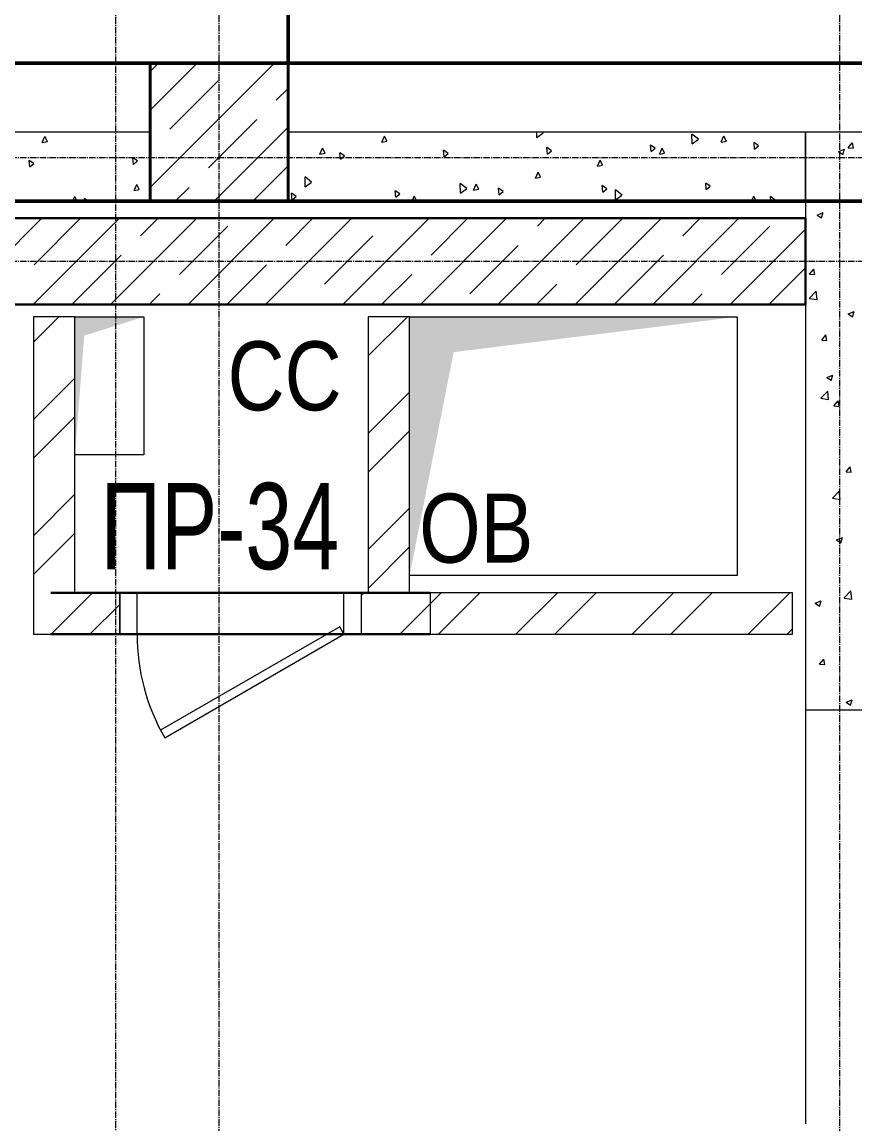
# Model space of a CAD drawing. Header units: millimetres. Extents: x -231292 to 573618, y -153144 to 564035.
# Drawn here: x 26612 to 29027, y -96445 to -93251 of the extents above; entities that cross this region are included whole.
import ezdxf
from ezdxf.enums import TextEntityAlignment as Align

# ---------------------------------------------------------------- set-up
doc = ezdxf.new("R2010")
doc.units = ezdxf.units.MM
doc.linetypes.add('CENTER2', pattern=[28.575, 19.05, -3.175, 3.175, -3.175])
doc.linetypes.add('HIDDEN2', pattern=[4.7625, 3.175, -1.5875])
doc.layers.get('0').update_dxf_attribs({"color": 250})
for name, color, linetype, lineweight in [('A-Wall_Материал_Газоблок_Контур', 250, 'Continuous', 0), ('АР_Колонны', 250, 'Continuous', 35), ('АР_Окна', 250, 'Continuous', 5), ('АР_Стены ЖБ', 250, 'Continuous', 35), ('АР_Стены кирпич', 250, 'Continuous', 20), ('АР_Стены ПЕНОблок', 250, 'Continuous', 20), ('АР_Штриховка', 250, 'Continuous', 0), ('Двери кабины', 250, 'Continuous', 0), ('Зашивка радиаторов тип 1 (фанера и МДФ)', 250, 'Continuous', 0), ('ОВ_Шахты', 250, 'Continuous', 5), ('РД_Оси_100', 250, 'Continuous', 0), ('СС_Отверстия', 250, 'Continuous', 9)]:
    doc.layers.add(name, color=color, linetype=linetype, lineweight=lineweight)
for name, color, linetype, lineweight, plot in [('КР_Балки-0.5', 60, 'Continuous', 50, False), ('РД_Проем', 250, 'Continuous', 0, False), ('РД_проем_инж перемыч_подсчет', 250, 'Continuous', 30, False)]:
    doc.layers.add(name, color=color, linetype=linetype, lineweight=lineweight, plot=plot)
doc.layers.add('РД_Перемычка инж проемов', color=250, linetype='Continuous')
doc.styles.add('Arial0', font='arial.ttf')
doc.styles.add('style1', font='ARIALN.TTF')
doc.styles.add('ккк', font='isocpeur.ttf', dxfattribs={"width": 0.85, "oblique": 15})
pattern_1 = [(45, (8845.83, -162380.69), (-168.3798, 168.3798), []), (45, (8958.08, -162380.69), (-168.3798, 168.3798), [])]

# ---------------------------------------------------------------- blocks, each defined once
blk = doc.blocks.new('оси_рен')
at = {"layer": 'РД_Оси_100', "color": 251, "linetype": 'CENTER2', "true_color": 0x636466}
blk.add_line((1215752.916, 135558.25), (1215752.916, 223268.25), dxfattribs=at)
for points in [[(1213652.916, 223268.25), (1213652.916, 135558.25)], [(1213952.916, 135558.25), (1213952.916, 223268.25)], [(1241712.916, 191113.25), (1190197.958, 191113.25), (1189697.958, 191263.25)], [(1241712.916, 190813.25), (1190197.958, 190813.25), (1189697.958, 190663.25)]]:
    blk.add_lwpolyline(points, dxfattribs=at)
blk = doc.blocks.new('otv')
at = {"linetype": 'Continuous'}
blk.add_lwpolyline([(0, -1), (0, 0), (1, 0), (1, -1)], close=True, dxfattribs=at)
blk.add_solid([(0, -1), (0, 0), (0.1346, -0.1366), (1, 0)], dxfattribs=at)
blk = doc.blocks.new('MOK-МаркаПеремычки')
at = {"color": 0, "style": 'ккк', "oblique": 15, "width": 0.85}
blk.add_attdef('АР-ПРОЕМ:ПЕРЕМЫЧКА', text='', height=2.5, dxfattribs=at).set_placement((0, 0), align=Align.MIDDLE)

msp = doc.modelspace()

# ---------------------------------------------------------------- hatches: boundary and pattern name
at = {"layer": 'АР_Штриховка', "linetype": 'Continuous', "lineweight": 0}
h = msp.add_hatch(dxfattribs=at)
h.set_pattern_fill('ANSI32', color=256, scale=25, angle=-360, style=0)
h.set_pattern_definition(pattern_1)
h.paths.add_polyline_path([(26765.828, -94105.688), (26645.828, -94105.688), (26645.828, -95025.688), (26765.828, -94905.688)], flags=0)
h = msp.add_hatch(dxfattribs=at)
h.set_pattern_fill('ANSI32', color=256, scale=25, angle=-360, style=0)
h.set_pattern_definition(pattern_1)
h.paths.add_polyline_path([(27735.828, -94105.688), (27615.828, -94105.688), (27615.828, -94905.688), (27655.828, -94935.688), (27735.828, -94905.688)], flags=0)
h = msp.add_hatch(dxfattribs=at)
h.set_pattern_fill('ANSI32', color=256, scale=25, angle=-360, style=0)
h.set_pattern_definition([(45, (8845.83, -162380.69), (-168.3798, 168.3798), []), (45, (8958.08, -162380.69), (-168.3798, 168.3798), [])])
h.paths.add_polyline_path([(26765.828, -94905.688), (26645.828, -95025.688), (26895.692, -95025.688), (26895.692, -94905.688)], flags=0)
h.paths.add_polyline_path([(27595.692, -94905.688), (27595.692, -95025.688), (27615.828, -95025.688), (27655.828, -94935.688), (27615.828, -94905.688)], flags=0)
h.paths.add_polyline_path([(27735.828, -94905.688), (27655.828, -94935.688), (27615.828, -95025.688), (28845.828, -95025.688), (28845.828, -94905.688)], flags=0)

# ---------------------------------------------------------------- linework, layer by layer
at = {"lineweight": -3}
msp.add_lwpolyline([(21783.458, -93370.275), (36407.809, -93370.275), (36407.809, -76377.472), (21783.458, -76377.472)], close=True, dxfattribs=at)
at = {"layer": 'A-Wall_Материал_Газоблок_Контур', "color": 18, "linetype": 'Continuous', "lineweight": 0, "true_color": 0x000000}
msp.add_line((28883.458, -95245.283), (28883.458, -96445.283), dxfattribs=at)
at = {"layer": 'АР_Колонны', "color": 18, "linetype": 'HIDDEN2', "lineweight": 25, "true_color": 0x000000}
for p, q in [((26983.458, -93370.283), (27383.458, -93370.283)), ((26983.458, -93770.283), (26983.458, -93370.283)), ((27383.458, -93370.283), (27383.458, -93770.283)), ((27383.458, -93770.283), (26983.458, -93770.283))]:
    msp.add_line(p, q, dxfattribs=at)
at = {"layer": 'АР_Колонны', "color": 18, "linetype": 'Continuous', "lineweight": 30, "true_color": 0x000000}
for p, q in [((27383.458, -93370.283), (26983.458, -93370.283)), ((26983.458, -93370.283), (26983.458, -93770.283)), ((27383.458, -93770.283), (27383.458, -93370.283)), ((26983.458, -93770.283), (27383.458, -93770.283))]:
    msp.add_line(p, q, dxfattribs=at)
at = {"layer": 'АР_Окна', "color": 18, "linetype": 'Continuous', "lineweight": 5, "true_color": 0x000000}
msp.add_line((28883.458, -95245.283), (28883.458, -96445.283), dxfattribs=at)
at = {"layer": 'АР_Стены ЖБ', "color": 18, "linetype": 'Continuous', "lineweight": 40, "true_color": 0x000000}
for p, q in [((27383.458, -93370.283), (26983.458, -93370.283)), ((26983.458, -93370.283), (26983.458, -93770.283)), ((27383.458, -93770.283), (27383.458, -93370.283)), ((26983.458, -93770.283), (27383.458, -93770.283))]:
    msp.add_line(p, q, dxfattribs=at)
at = {"layer": 'АР_Стены ЖБ', "color": 18, "linetype": 'Continuous', "lineweight": 30, "true_color": 0x000000}
for p, q in [((28883.458, -93820.283), (25203.458, -93820.283)), ((28883.458, -94070.283), (28883.458, -93820.283)), ((28883.458, -94070.283), (25203.458, -94070.283))]:
    msp.add_line(p, q, dxfattribs=at)
at = {"layer": 'АР_Стены кирпич', "linetype": 'Continuous', "lineweight": 20}
for p, q in [((26765.828, -94105.688), (26645.828, -94105.688)), ((26645.828, -94105.688), (26645.828, -95025.688)), ((26765.828, -94905.688), (26765.828, -94105.688)), ((27735.828, -94105.688), (27615.828, -94105.688)), ((27615.828, -94105.688), (27615.828, -94905.688)), ((27735.828, -94905.688), (27735.828, -94105.688)), ((26895.692, -94905.688), (26765.828, -94905.688)), ((26895.692, -95025.688), (26895.692, -94905.688)), ((27595.692, -94905.688), (27595.692, -95025.688)), ((27615.828, -94905.688), (27595.692, -94905.688)), ((28845.828, -94905.688), (27735.828, -94905.688)), ((28845.828, -95025.688), (28845.828, -94905.688)), ((26645.828, -95025.688), (26895.692, -95025.688)), ((27595.692, -95025.688), (28845.828, -95025.688))]:
    msp.add_line(p, q, dxfattribs=at)
at = {"layer": 'АР_Стены кирпич', "linetype": 'Continuous', "lineweight": 0}
for p, q in [((27595.692, -94905.688), (26895.692, -94905.688)), ((27795.692, -94905.688), (27795.692, -95025.688)), ((26895.692, -95025.688), (27595.692, -95025.688))]:
    msp.add_line(p, q, dxfattribs=at)
at = {"layer": 'АР_Стены ПЕНОблок', "color": 18, "linetype": 'Continuous', "lineweight": 20, "true_color": 0x000000}
for p, q in [((26983.458, -93570.275), (25203.458, -93570.275)), ((26983.458, -93770.275), (26983.458, -93570.275)), ((28883.458, -93570.283), (27383.458, -93570.283)), ((27383.458, -93570.283), (27383.458, -93770.283)), ((28883.458, -93570.283), (28883.458, -95245.283)), ((28883.458, -93770.283), (28883.458, -93570.283)), ((29983.458, -93570.283), (28883.458, -93570.283)), ((25203.458, -93770.275), (26983.458, -93770.275)), ((27383.458, -93770.283), (28883.458, -93770.283)), ((28883.458, -95245.283), (29083.458, -95245.283))]:
    msp.add_line(p, q, dxfattribs=at)
at = {"layer": 'АР_Штриховка', "color": 18, "linetype": 'Continuous', "lineweight": 5, "true_color": 0x000000}
for p, q in [((26983.458, -93506.836), (27120.011, -93370.283)), ((26983.458, -93731.342), (27344.517, -93370.283)), ((26983.458, -93394.583), (27007.758, -93370.283)), ((27040.413, -93562.134), (27180.73, -93421.817)), ((27349.11, -93477.944), (27383.458, -93443.595)), ((27152.667, -93674.387), (27292.983, -93534.07)), ((27169.024, -93770.283), (27383.458, -93555.849)), ((26983.458, -93619.089), (26984.287, -93618.26)), ((27281.277, -93770.283), (27383.458, -93668.102)), ((27056.771, -93770.283), (27096.54, -93730.513)), ((26420.011, -94070.283), (26670.011, -93820.283)), ((26644.517, -94070.283), (26894.517, -93820.283)), ((26647.527, -93955.02), (26782.264, -93820.283)), ((26869.024, -94070.283), (27119.024, -93820.283)), ((26956.224, -93870.83), (27006.771, -93820.283)), ((27093.53, -94070.283), (27343.53, -93820.283)), ((27318.037, -94070.283), (27568.037, -93820.283)), ((27377.173, -93898.893), (27455.783, -93820.283)), ((27542.543, -94070.283), (27792.543, -93820.283)), ((27767.049, -94070.283), (28017.049, -93820.283)), ((27798.123, -93926.957), (27904.796, -93820.283)), ((27991.556, -94070.283), (28241.556, -93820.283)), ((28106.819, -93842.767), (28129.303, -93820.283)), ((28216.062, -94070.283), (28466.062, -93820.283)), ((28219.072, -93955.02), (28353.809, -93820.283)), ((28440.569, -94070.283), (28690.569, -93820.283)), ((28527.768, -93870.83), (28578.315, -93820.283)), ((27068.477, -93983.083), (27208.793, -93842.767)), ((28640.022, -93983.083), (28780.338, -93842.767)), ((28665.075, -94070.283), (28883.458, -93851.9)), ((27489.426, -94011.146), (27629.743, -93870.83)), ((27910.376, -94039.21), (28050.692, -93898.893)), ((26759.78, -94067.273), (26900.097, -93926.957)), ((28331.325, -94067.273), (28471.642, -93926.957)), ((27205.783, -94070.283), (27321.046, -93955.02)), ((28777.328, -94070.283), (28883.458, -93964.153)), ((27654.796, -94070.283), (27741.996, -93983.083)), ((28103.809, -94070.283), (28162.945, -94011.146)), ((26981.277, -94070.283), (27012.35, -94039.21)), ((28552.822, -94070.283), (28583.895, -94039.21))]:
    msp.add_line(p, q, dxfattribs=at)
at = {"layer": 'АР_Штриховка', "color": 18, "linetype": 'Continuous', "lineweight": 0, "true_color": 0x000000}
for p, q in [((28104.68, -93585.846), (28104.359, -93570.283)), ((28104.65, -93585.835), (28123.101, -93572.339)), ((28123.12, -93572.364), (28120.49, -93570.283)), ((28573.027, -93591.285), (28553.985, -93576.212)), ((28554.588, -93604.766), (28553.997, -93576.197)), ((28639.358, -93599.054), (28647.106, -93581.651)), ((28654.338, -93596.197), (28647.126, -93581.701)), ((26671.078, -93600.123), (26678.827, -93582.72)), ((26671.097, -93600.174), (26686.057, -93597.266)), ((26686.058, -93597.266), (26678.847, -93582.77)), ((27655.218, -93599.589), (27662.966, -93582.186)), ((27655.237, -93599.64), (27670.197, -93596.732)), ((27670.198, -93596.731), (27662.986, -93582.236)), ((28447.477, -93617.251), (28434.142, -93608.069)), ((28435.855, -93626.965), (28434.194, -93607.988)), ((28554.557, -93604.755), (28573.008, -93591.259)), ((28639.377, -93599.105), (28654.337, -93596.197)), ((28747.589, -93609.875), (28734.254, -93600.693)), ((28735.968, -93619.589), (28734.308, -93600.611)), ((28735.97, -93619.591), (28747.644, -93609.795)), ((29006.969, -93615.819), (29019.215, -93601.225)), ((29022.258, -93617.129), (29019.321, -93601.207)), ((26946.914, -93654.129), (26933.58, -93644.948)), ((26935.289, -93663.848), (26933.629, -93644.871)), ((27475.698, -93634.484), (27483.446, -93617.081)), ((27475.717, -93634.535), (27490.677, -93631.627)), ((27490.678, -93631.626), (27483.466, -93617.131)), ((27547.139, -93639.378), (27533.805, -93630.196)), ((27535.515, -93649.095), (27533.855, -93630.118)), ((27535.517, -93649.097), (27547.192, -93639.301)), ((27847.252, -93632.002), (27833.917, -93622.821)), ((27835.629, -93641.719), (27833.968, -93622.741)), ((27835.63, -93641.721), (27847.305, -93631.925)), ((28147.364, -93624.626), (28134.029, -93615.445)), ((28135.742, -93634.342), (28134.081, -93615.364)), ((28135.744, -93634.344), (28147.418, -93624.548)), ((28435.857, -93626.967), (28447.531, -93617.171)), ((28459.838, -93633.949), (28467.586, -93616.546)), ((28459.857, -93634), (28474.817, -93631.092)), ((28474.818, -93631.092), (28467.606, -93616.597)), ((28978.966, -93626.52), (28991.601, -93635.042)), ((28978.99, -93626.467), (28996.775, -93619.64)), ((28991.606, -93635.044), (28996.756, -93619.695)), ((29006.969, -93615.82), (29022.151, -93617.148)), ((26646.802, -93661.505), (26633.467, -93652.323)), ((26635.176, -93671.225), (26633.516, -93652.248)), ((26635.178, -93671.227), (26646.853, -93661.431)), ((26935.291, -93663.851), (26946.966, -93654.055)), ((28280.318, -93668.845), (28288.066, -93651.442)), ((28280.337, -93668.895), (28295.297, -93665.987)), ((28295.298, -93665.987), (28288.086, -93651.492)), ((26983.458, -93681.882), (26982.855, -93681.404)), ((26983.456, -93709.959), (26982.865, -93681.391)), ((27451.803, -93715.397), (27432.761, -93700.325)), ((27433.363, -93728.879), (27432.773, -93700.311)), ((28100.798, -93703.74), (28108.546, -93686.337)), ((28100.817, -93703.79), (28115.777, -93700.883)), ((28115.778, -93700.882), (28108.566, -93686.387)), ((26937.138, -93739.169), (26944.887, -93721.766)), ((26937.157, -93739.22), (26952.117, -93736.312)), ((26952.118, -93736.312), (26944.906, -93721.816)), ((26983.428, -93709.949), (26983.458, -93709.927)), ((27433.334, -93728.869), (27451.785, -93715.373)), ((27707.158, -93749.555), (27693.823, -93740.373)), ((27695.534, -93759.272), (27693.874, -93740.294)), ((27901.71, -93734.318), (27882.668, -93719.245)), ((27883.27, -93747.799), (27882.68, -93719.23)), ((27883.241, -93747.789), (27901.691, -93734.293)), ((27921.278, -93738.635), (27929.026, -93721.232)), ((27921.297, -93738.686), (27936.257, -93735.778)), ((27936.258, -93735.777), (27929.046, -93721.282)), ((28007.27, -93742.179), (27993.935, -93732.998)), ((27995.647, -93751.895), (27993.987, -93732.918)), ((28307.382, -93734.803), (28294.048, -93725.622)), ((28295.76, -93744.519), (28294.1, -93725.541)), ((28295.762, -93744.521), (28307.437, -93734.725)), ((28351.616, -93753.238), (28332.575, -93738.165)), ((28333.177, -93766.719), (28332.587, -93738.15)), ((28607.495, -93727.428), (28594.16, -93718.246)), ((28595.873, -93737.142), (28594.213, -93718.164)), ((28595.875, -93737.144), (28607.55, -93727.348)), ((26759.305, -93770.275), (26765.367, -93756.661)), ((26772.135, -93770.275), (26765.387, -93756.712)), ((26804.777, -93770.275), (26793.485, -93762.501)), ((26794.221, -93770.275), (26793.534, -93762.424)), ((27407.045, -93756.931), (27393.71, -93747.749)), ((27395.421, -93766.649), (27393.761, -93747.671)), ((27395.423, -93766.651), (27407.097, -93756.855)), ((27695.536, -93759.274), (27707.21, -93749.478)), ((27743.204, -93770.283), (27749.506, -93756.127)), ((27756.544, -93770.283), (27749.526, -93756.177)), ((27995.649, -93751.897), (28007.323, -93742.101)), ((28333.147, -93766.708), (28351.598, -93753.212)), ((28727.106, -93770.283), (28733.646, -93755.593)), ((28740.878, -93770.138), (28733.666, -93755.643)), ((28740.134, -93770.283), (28740.877, -93770.138)), ((28799.154, -93770.283), (28782.482, -93757.085)), ((28782.767, -93770.283), (28782.494, -93757.07)), ((28917.188, -93810.655), (28934.973, -93803.828)), ((28929.804, -93819.232), (28934.954, -93803.883)), ((28917.164, -93810.708), (28929.799, -93819.23)), ((28895.271, -93981.995), (28910.453, -93983.323)), ((28895.272, -93981.993), (28907.517, -93967.4)), ((28910.56, -93983.303), (28907.623, -93967.382)), ((28894.356, -94052.346), (28914.139, -94031.727)), ((28894.377, -94052.391), (28916.967, -94055.895)), ((28916.975, -94055.846), (28914.169, -94031.723)), ((29007, -94097.109), (29024.785, -94090.282)), ((29019.616, -94105.685), (29024.767, -94090.336)), ((29006.976, -94097.161), (29019.611, -94105.683)), ((28930.515, -94173.05), (28942.76, -94158.457)), ((28930.515, -94173.051), (28945.697, -94174.38)), ((28945.803, -94174.36), (28942.866, -94158.439)), ((28945.174, -94281.349), (28957.809, -94289.871)), ((28945.198, -94281.297), (28962.983, -94274.47)), ((28957.814, -94289.873), (28962.965, -94274.524)), ((28928.031, -94341.814), (28947.814, -94321.195)), ((28928.052, -94341.86), (28950.642, -94345.363)), ((28950.65, -94345.314), (28947.843, -94321.192)), ((28965.758, -94364.107), (28978.004, -94349.514)), ((28965.758, -94364.108), (28980.94, -94365.436)), ((28981.045, -94365.417), (28978.109, -94349.496)), ((29001.002, -94555.164), (29013.247, -94540.571)), ((29001.002, -94555.165), (29016.184, -94556.493)), ((29016.288, -94556.474), (29013.351, -94540.553)), ((28961.706, -94631.283), (28981.489, -94610.664)), ((28961.727, -94631.328), (28984.317, -94634.831)), ((28984.324, -94634.783), (28981.518, -94610.66)), ((28973.185, -94751.99), (28985.819, -94760.512)), ((28973.208, -94751.938), (28990.993, -94745.111)), ((28985.825, -94760.514), (28990.975, -94745.165)), ((28995.38, -94920.751), (29015.164, -94900.132)), ((28995.402, -94920.796), (29017.991, -94924.299)), ((29017.999, -94924.251), (29015.193, -94900.129)), ((28911.383, -94936.178), (28924.017, -94944.7)), ((28911.406, -94936.126), (28929.191, -94929.299)), ((28924.023, -94944.702), (28929.173, -94929.353)), ((28924.547, -95112.395), (28936.793, -95097.802)), ((28924.547, -95112.396), (28939.729, -95113.725)), ((28939.833, -95113.706), (28936.896, -95097.784)), ((29001.195, -95222.631), (29013.83, -95231.153)), ((29001.219, -95222.579), (29019.003, -95215.753)), ((29013.835, -95231.155), (29018.985, -95215.806))]:
    msp.add_line(p, q, dxfattribs=at)
at = {"layer": 'Двери кабины', "linetype": 'Continuous', "lineweight": 0}
for points in [[(26945.692, -94905.688), (26895.692, -94905.688), (26895.692, -95025.688), (26945.692, -95025.688)], [(27545.692, -94905.688), (27595.692, -94905.688), (27595.692, -95025.688), (27545.692, -95025.688)], [(27545.692, -95025.688), (27533.192, -95004.037), (27013.577, -95304.037), (27026.077, -95325.688)]]:
    msp.add_lwpolyline(points, close=True, dxfattribs=at)
msp.add_arc((27545.692, -95025.688), 600, 180, 210, dxfattribs=at)
at = {"layer": 'Зашивка радиаторов тип 1 (фанера и МДФ)', "linetype": 'Continuous', "lineweight": 0}
msp.add_line((28525.828, -95025.688), (28825.828, -95025.688), dxfattribs=at)
at = {"layer": 'КР_Балки-0.5', "color": 18, "ltscale": 200, "true_color": 0x000000}
for p, q in [((27383.458, -76275.283), (27383.458, -93370.283)), ((21608.506, -93370.275), (36283.458, -93370.283)), ((21608.506, -93370.275), (36283.458, -93370.283)), ((27383.458, -93370.283), (26983.458, -93370.283)), ((27383.458, -93370.283), (26983.458, -93370.283)), ((36283.458, -93770.283), (21608.506, -93770.275)), ((36283.458, -93770.283), (21608.506, -93770.275))]:
    msp.add_line(p, q, dxfattribs=at)
at = {"layer": 'РД_Проем', "linetype": 'Continuous', "lineweight": 0}
for p, q in [((26895.692, -94905.688), (27595.692, -94905.688)), ((26895.692, -95025.688), (27595.692, -95025.688))]:
    msp.add_line(p, q, dxfattribs=at)
at = {"layer": 'РД_проем_инж перемыч_подсчет', "linetype": 'Continuous', "lineweight": 30}
for p, q in [((26695.692, -94905.688), (27795.692, -94905.688)), ((26695.692, -95025.688), (27795.692, -95025.688))]:
    msp.add_line(p, q, dxfattribs=at)

# ---------------------------------------------------------------- block references
at = {"rotation": 359.999868838025}
msp.add_blockref('оси_рен', (-1186769.82, -284755.728), dxfattribs=at)
at = {"layer": 'ОВ_Шахты', "xscale": 950, "yscale": 750}
msp.add_blockref('otv', (27735.851, -94105.688), dxfattribs=at)
at = {"layer": 'РД_Перемычка инж проемов', "linetype": 'Continuous', "lineweight": -3}
ref = msp.add_blockref('MOK-МаркаПеремычки', (27185.656, -94712.182, 200), dxfattribs=dict(at, xscale=100, yscale=100, zscale=100))
ref.add_attrib('АР-ПРОЕМ:ПЕРЕМЫЧКА', 'ПР-34', dxfattribs={"layer": '0', "color": 0, "height": 250, "style": 'Arial0', "width": 0.7}).set_placement((27185.656, -94712.182, 200), align=Align.MIDDLE)
at = {"layer": 'СС_Отверстия', "xscale": 200, "yscale": 400}
msp.add_blockref('otv', (26765.828, -94105.688), dxfattribs=at)

# ---------------------------------------------------------------- texts
at = {"layer": 'ОВ_Шахты', "insert": (27929.147, -94719.764), "char_height": 200, "width": 1850, "attachment_point": 5, "style": 'style1'}
msp.add_mtext('ОВ', dxfattribs=at)
at = {"layer": 'СС_Отверстия', "insert": (27373.545, -94278.251), "char_height": 200, "width": 590.00022, "attachment_point": 5, "style": 'style1'}
msp.add_mtext('СС', dxfattribs=at)

doc.saveas('drawing.dxf')
